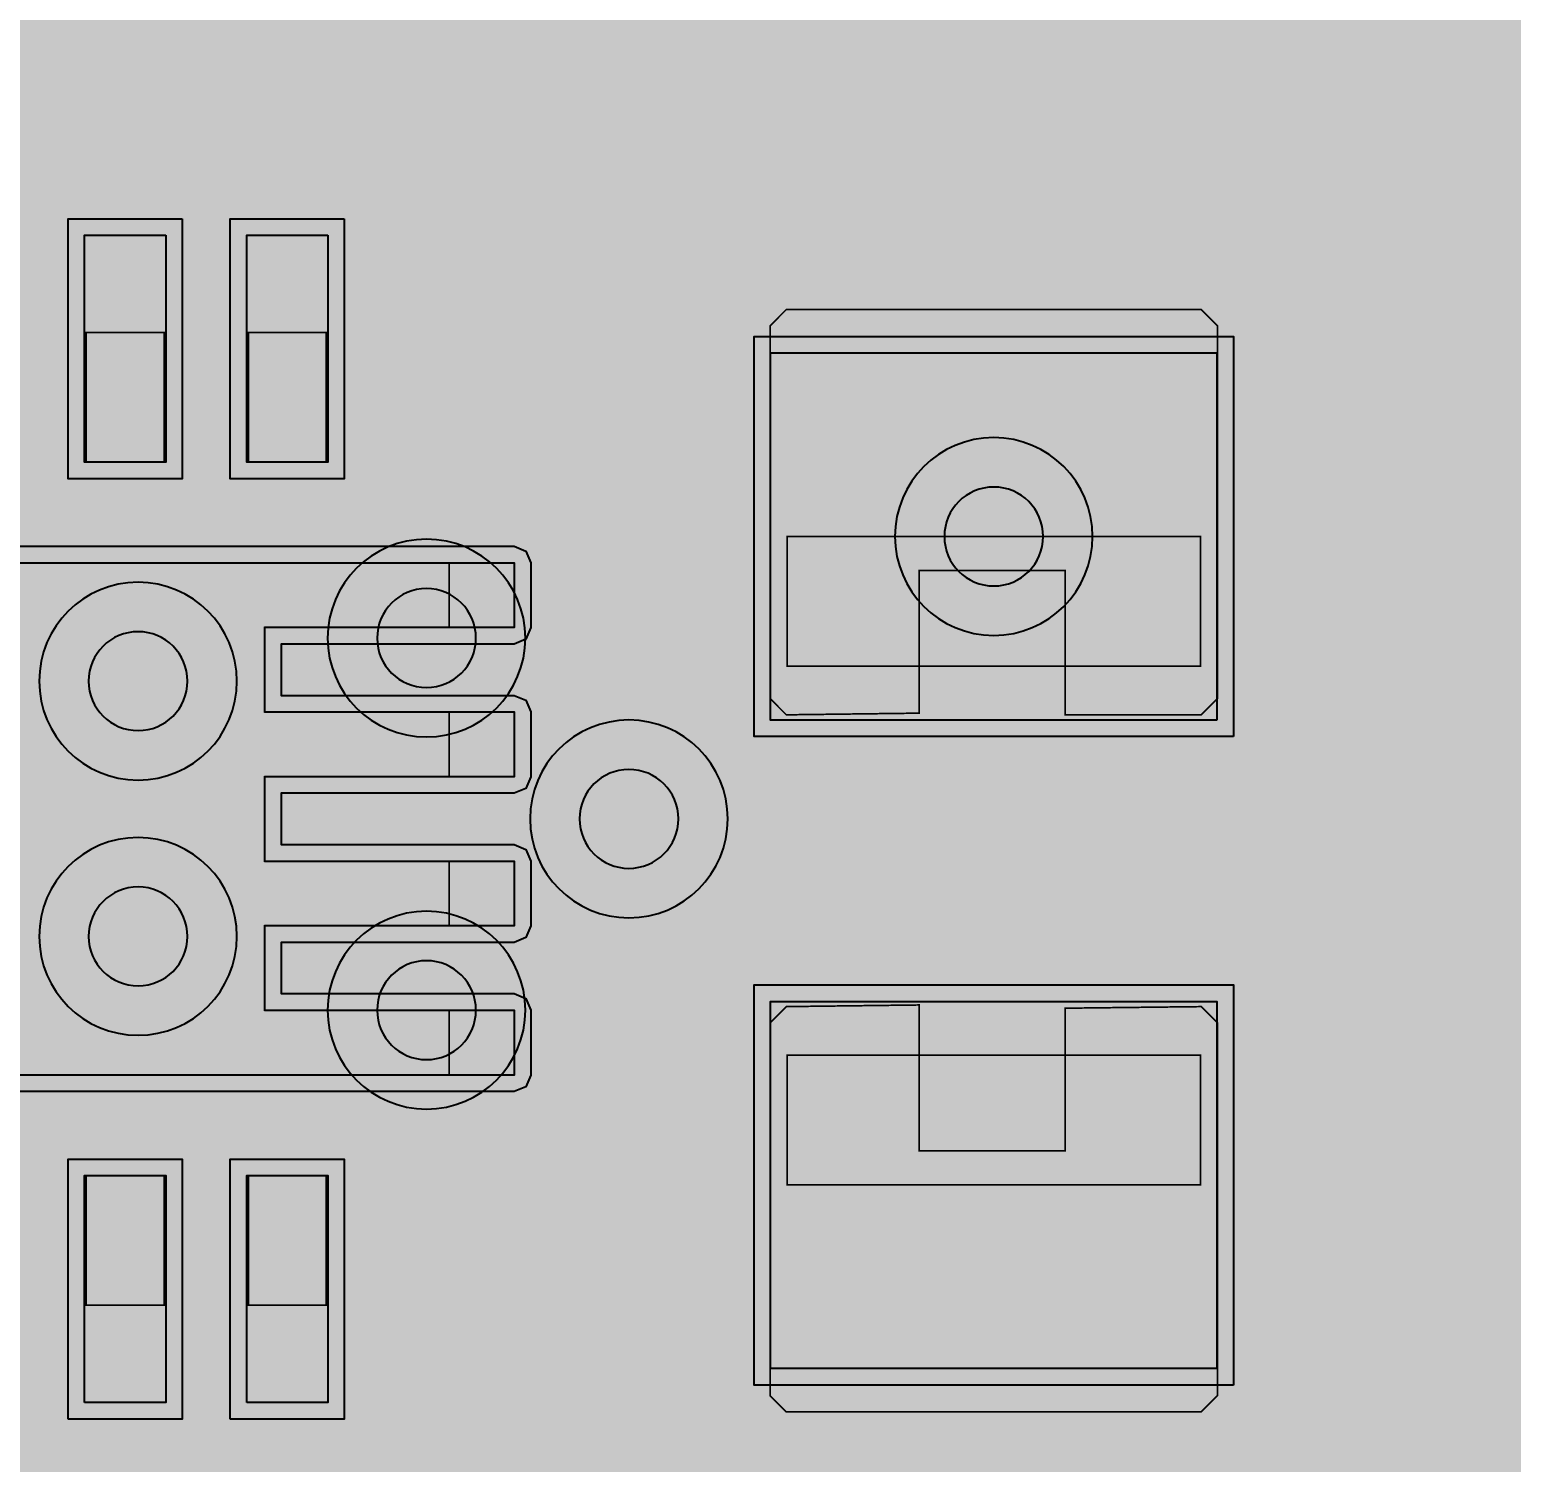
# Model space of a CAD drawing. Header units: millimetres. Extents: x 40 to 109, y -239.5 to -186.7.
# Drawn here: x 101.138 to 105.709, y -211.331 to -206.912 of the extents above; entities that cross this region are included whole.
import ezdxf

# ---------------------------------------------------------------- set-up
doc = ezdxf.new("R2010")
doc.units = ezdxf.units.MM
doc.header["$MEASUREMENT"] = 0
for name, color, linetype, true_color in [('Bottom-Layer', 7, 'Continuous', 0x0000ff), ('Component-Marking-Layer', 7, 'Continuous', 0x66ffcc), ('Component-Shape-Layer', 7, 'Continuous', 0x00cccc), ('Document-Layer', 7, 'Continuous', 0xffffff), ('Hole-Layer', 7, 'Continuous', 0x222222), ('Multi-Layer', 7, 'Continuous', 0xc0c0c0), ('Pin-Soldering-Layer', 7, 'Continuous', 0xcc9999), ('Top-Layer', 7, 'Continuous', 0xff0000), ('Top-Paste-Mask-Layer', 7, 'Continuous', 0x808080), ('Top-Silkscreen-Layer', 7, 'Continuous', 0xffcc00), ('Top-Solder-Mask-Layer', 7, 'Continuous', 0x800080)]:
    doc.layers.add(name, color=color, linetype=linetype, true_color=true_color)

msp = doc.modelspace()

# ---------------------------------------------------------------- hatches: boundary and pattern name
at = {"layer": 'Bottom-Layer'}
for points in [[(78.3696, -237.8943), (70.7287, -237.8943), (70.9732, -237.6804), (71.1322, -237.397), (71.1872, -237.0767), (71.1872, -236.4767), (71.0924, -236.061), (70.8265, -235.7276), (70.4423, -235.5426), (70.0159, -235.5426), (69.6317, -235.7276), (69.3659, -236.061), (69.271, -236.4767), (69.271, -237.0767), (69.3261, -237.397), (69.485, -237.6804), (69.7295, -237.8943), (42.6721, -237.8943), (42.1074, -237.82), (41.5812, -237.602), (41.1293, -237.2553), (40.7825, -236.8034), (40.5646, -236.2772), (40.4902, -235.7125), (40.4902, -195.0724), (40.5646, -194.5077), (40.7825, -193.9815), (41.1293, -193.5296), (41.5812, -193.1828), (42.1074, -192.9649), (42.6721, -192.8905), (106.2992, -192.8905), (106.8639, -192.9649), (107.3901, -193.1828), (107.842, -193.5296), (108.1888, -193.9815), (108.4067, -194.5077), (108.4811, -195.0724), (108.4811, -217.4266), (104.2734, -217.4266), (104.1363, -217.4538), (104.0201, -217.5315), (103.1894, -218.3622), (103.1117, -218.4784), (103.0845, -218.6154), (103.0845, -224.6154), (103.1117, -224.7525), (103.1894, -224.8687), (104.1264, -225.8057), (104.2426, -225.8833), (104.3796, -225.9106), (108.4576, -225.9106), (108.4811, -235.7125), (108.4067, -236.2772), (108.1888, -236.8034), (107.842, -237.2553), (107.3901, -237.602), (106.8639, -237.82), (106.2992, -237.8943), (79.3687, -237.8943), (79.6133, -237.6804), (79.7722, -237.397), (79.8273, -237.0767), (79.8273, -236.4767), (79.7324, -236.061), (79.4666, -235.7276), (79.0824, -235.5426), (78.656, -235.5426), (78.2718, -235.7276), (78.0059, -236.061), (77.911, -236.4767), (77.911, -237.0767), (77.9661, -237.397), (78.1251, -237.6804)], [(103.4489, -208.475), (103.5378, -208.8065), (103.7805, -209.0493), (104.1121, -209.1381), (104.4437, -209.0493), (104.6864, -208.8065), (104.7752, -208.475), (104.6864, -208.1434), (104.4437, -207.9007), (104.1121, -207.8118), (103.7805, -207.9007), (103.5378, -208.1434)]]:
    msp.add_hatch(color=256, dxfattribs=at).paths.add_polyline_path(points)
at = {"layer": 'Component-Marking-Layer'}
for points in [[(102.3725, -207.8459, 1), (102.4925, -207.8459, 1)], [(102.3725, -207.8459, 1), (102.4925, -207.8459, 1)], [(104.6897, -210.475, 1), (104.8096, -210.475, 1)], [(104.6897, -210.475, 1), (104.8096, -210.475, 1)]]:
    msp.add_hatch(color=256, dxfattribs=at).paths.add_polyline_path(points)
at = {"layer": 'Pin-Soldering-Layer'}
for points in [[(101.5525, -208.2459), (101.3125, -208.2459), (101.3125, -207.8459), (101.5525, -207.8459)], [(101.5525, -208.2459), (101.3125, -208.2459), (101.3125, -207.8459), (101.5525, -207.8459)], [(102.0526, -208.2459), (101.8126, -208.2459), (101.8126, -207.8459), (102.0526, -207.8459)], [(102.0526, -208.2459), (101.8126, -208.2459), (101.8126, -207.8459), (102.0526, -207.8459)], [(104.7496, -208.475), (103.4746, -208.475), (103.4746, -208.875), (104.7496, -208.875)], [(104.7496, -208.475), (103.4746, -208.475), (103.4746, -208.875), (104.7496, -208.875)], [(102.4325, -210.136), (102.4325, -209.936), (101.8625, -209.936), (101.8625, -209.676), (102.4325, -209.676), (102.4325, -209.476), (101.8625, -209.476), (101.8625, -209.216), (102.4325, -209.216), (102.4325, -209.016), (101.8625, -209.016), (101.8625, -208.756), (102.4325, -208.756), (102.4325, -208.556), (98.4325, -208.556), (98.4325, -208.756), (99.0025, -208.756), (99.0025, -209.016), (98.4325, -209.016), (98.4325, -209.216), (99.0025, -209.216), (99.0025, -209.476), (98.4325, -209.476), (98.4325, -209.676), (99.0025, -209.676), (99.0025, -209.936), (98.4325, -209.936), (98.4325, -210.136)], [(102.4325, -210.136), (102.4325, -209.936), (101.8625, -209.936), (101.8625, -209.676), (102.4325, -209.676), (102.4325, -209.476), (101.8625, -209.476), (101.8625, -209.216), (102.4325, -209.216), (102.4325, -209.016), (101.8625, -209.016), (101.8625, -208.756), (102.4325, -208.756), (102.4325, -208.556), (98.4325, -208.556), (98.4325, -208.756), (99.0025, -208.756), (99.0025, -209.016), (98.4325, -209.016), (98.4325, -209.216), (99.0025, -209.216), (99.0025, -209.476), (98.4325, -209.476), (98.4325, -209.676), (99.0025, -209.676), (99.0025, -209.936), (98.4325, -209.936), (98.4325, -210.136)], [(104.7496, -210.475), (103.4746, -210.475), (103.4746, -210.075), (104.7496, -210.075)], [(104.7496, -210.475), (103.4746, -210.475), (103.4746, -210.075), (104.7496, -210.075)], [(101.3125, -210.446), (101.5525, -210.446), (101.5525, -210.846), (101.3125, -210.846)], [(101.3125, -210.446), (101.5525, -210.446), (101.5525, -210.846), (101.3125, -210.846)], [(101.8126, -210.446), (102.0526, -210.446), (102.0526, -210.846), (101.8126, -210.846)], [(101.8126, -210.446), (102.0526, -210.446), (102.0526, -210.846), (101.8126, -210.846)]]:
    msp.add_hatch(color=256, dxfattribs=at).paths.add_polyline_path(points)
at = {"layer": 'Top-Layer'}
for points in [[(102.8956, -204.4144), (103.0747, -204.3664), (103.2058, -204.2353), (103.2537, -204.0562), (103.2537, -202.9237), (103.2058, -202.7446), (103.0747, -202.6135), (102.8956, -202.5655), (101.8176, -202.5655), (101.9688, -202.4144), (102.8956, -202.4144), (103.0747, -202.3664), (103.2058, -202.2353), (103.2537, -202.0562), (103.2537, -201.222), (105.3953, -203.3636), (105.3953, -206.9444), (105.2453, -206.7944), (105.0879, -206.6892), (104.9022, -206.6523), (102.691, -206.6523), (102.5054, -206.6892), (102.348, -206.7944), (101.9546, -207.1877), (101.8076, -207.1877), (101.744, -207.1934), (101.6825, -207.2103), (101.621, -207.1934), (101.5575, -207.1877), (101.4175, -207.1877), (101.4175, -206.9027), (101.7355, -206.5846), (102.6624, -206.5846), (102.8414, -206.5366), (102.9725, -206.4055), (103.0205, -206.2265), (103.0205, -204.8494), (102.926, -204.607), (102.6922, -204.4925), (102.6922, -204.4144)], [(101.5575, -207.5459), (101.5575, -208.2459), (101.3075, -208.2459), (101.3075, -207.5459)], [(102.0576, -207.5459), (102.0576, -208.2459), (101.8076, -208.2459), (101.8076, -207.5459)], [(102.9906, -210.136), (102.9906, -209.936), (102.9845, -209.8698), (102.9662, -209.806), (102.9845, -209.7421), (102.9906, -209.676), (102.9906, -209.476), (102.9845, -209.4098), (102.9662, -209.346), (102.9845, -209.2821), (102.9906, -209.216), (102.9906, -209.016), (102.9845, -208.9499), (102.9662, -208.886), (102.9845, -208.8221), (102.9906, -208.756), (102.9906, -208.556), (102.9426, -208.3769), (102.8116, -208.2458), (102.6325, -208.1979), (102.4157, -208.1979), (102.4157, -208.0988), (102.892, -207.6226), (103.2082, -207.6226), (103.1031, -207.7488), (103.0654, -207.9087), (103.0654, -209.0412), (103.1134, -209.2203), (103.2445, -209.3514), (103.4236, -209.3994), (104.8006, -209.3994), (104.9365, -209.3726), (105.0521, -209.2962), (105.0521, -209.6537), (104.9365, -209.5773), (104.8006, -209.5505), (103.4236, -209.5505), (103.2445, -209.5985), (103.1134, -209.7296), (103.0654, -209.9087), (103.0654, -210.3109), (102.945, -210.3109), (102.979, -210.2264)], [(104.8006, -209.0412), (103.4236, -209.0412), (103.4236, -207.9087), (104.8006, -207.9087)], [(102.6325, -210.136), (98.2325, -210.136), (98.2325, -209.936), (99.0025, -209.936), (99.0025, -209.676), (98.2325, -209.676), (98.2325, -209.476), (99.0025, -209.476), (99.0025, -209.216), (98.2325, -209.216), (98.2325, -209.016), (99.0025, -209.016), (99.0025, -208.756), (98.2325, -208.756), (98.2325, -208.556), (102.6325, -208.556), (102.6325, -208.756), (101.8625, -208.756), (101.8625, -209.016), (102.6325, -209.016), (102.6325, -209.216), (101.8625, -209.216), (101.8625, -209.476), (102.6325, -209.476), (102.6325, -209.676), (101.8625, -209.676), (101.8625, -209.936), (102.6325, -209.936)], [(104.8006, -211.0412), (103.4236, -211.0412), (103.4236, -209.9087), (104.8006, -209.9087)], [(101.3075, -211.1461), (101.3075, -210.4461), (101.5575, -210.4461), (101.5575, -211.1461)], [(101.8076, -211.1461), (101.8076, -210.4461), (102.0576, -210.4461), (102.0576, -211.1461)]]:
    msp.add_hatch(color=256, dxfattribs=at).paths.add_polyline_path(points)
at = {"layer": 'Top-Paste-Mask-Layer'}
for points in [[(101.5575, -207.5459), (101.5575, -208.2459), (101.3075, -208.2459), (101.3075, -207.5459)], [(102.0576, -207.5459), (102.0576, -208.2459), (101.8076, -208.2459), (101.8076, -207.5459)], [(104.7521, -209.025), (104.3321, -209.0249), (104.3321, -208.58), (103.8821, -208.58), (103.8821, -209.0199), (103.4721, -209.025), (103.4221, -208.975), (103.4221, -207.825), (103.4721, -207.775), (104.7521, -207.775), (104.8021, -207.825), (104.8021, -208.975)], [(104.7521, -209.025), (104.3321, -209.0249), (104.3321, -208.58), (103.8821, -208.58), (103.8821, -209.0199), (103.4721, -209.025), (103.4221, -208.975), (103.4221, -207.825), (103.4721, -207.775), (104.7521, -207.775), (104.8021, -207.825), (104.8021, -208.975)], [(102.6325, -210.136), (98.2325, -210.136), (98.2325, -209.936), (99.0025, -209.936), (99.0025, -209.676), (98.2325, -209.676), (98.2325, -209.476), (99.0025, -209.476), (99.0025, -209.216), (98.2325, -209.216), (98.2325, -209.016), (99.0025, -209.016), (99.0025, -208.756), (98.2325, -208.756), (98.2325, -208.556), (102.6325, -208.556), (102.6325, -208.756), (101.8625, -208.756), (101.8625, -209.016), (102.6325, -209.016), (102.6325, -209.216), (101.8625, -209.216), (101.8625, -209.476), (102.6325, -209.476), (102.6325, -209.676), (101.8625, -209.676), (101.8625, -209.936), (102.6325, -209.936)], [(104.7521, -211.175), (103.4721, -211.175), (103.4221, -211.125), (103.4221, -209.975), (103.4721, -209.925), (103.8821, -209.9199), (103.8821, -210.37), (104.3321, -210.37), (104.3321, -209.9299), (104.7521, -209.925), (104.8021, -209.975), (104.8021, -211.125)], [(104.7521, -211.175), (103.4721, -211.175), (103.4221, -211.125), (103.4221, -209.975), (103.4721, -209.925), (103.8821, -209.9199), (103.8821, -210.37), (104.3321, -210.37), (104.3321, -209.9299), (104.7521, -209.925), (104.8021, -209.975), (104.8021, -211.125)], [(101.3075, -211.1461), (101.3075, -210.4461), (101.5575, -210.4461), (101.5575, -211.1461)], [(101.8076, -211.1461), (101.8076, -210.4461), (102.0576, -210.4461), (102.0576, -211.1461)]]:
    msp.add_hatch(color=256, dxfattribs=at).paths.add_polyline_path(points)
at = {"layer": 'Top-Solder-Mask-Layer'}
for points in [[(101.6085, -207.4949), (101.6085, -208.2969), (101.2565, -208.2969), (101.2565, -207.4949)], [(102.1086, -207.4949), (102.1086, -208.2969), (101.7566, -208.2969), (101.7566, -207.4949)], [(104.8514, -209.092), (103.3728, -209.092), (103.3728, -207.8579), (104.8514, -207.8579)], [(102.6835, -209.936), (102.6835, -210.136), (102.6685, -210.172), (102.6325, -210.187), (98.2325, -210.187), (98.1964, -210.172), (98.1815, -210.136), (98.1815, -209.936), (98.1964, -209.8999), (98.2325, -209.885), (98.9515, -209.885), (98.9515, -209.727), (98.2325, -209.727), (98.1964, -209.712), (98.1815, -209.676), (98.1815, -209.476), (98.1964, -209.4399), (98.2325, -209.425), (98.9515, -209.425), (98.9515, -209.267), (98.2325, -209.267), (98.1964, -209.2521), (98.1815, -209.216), (98.1815, -209.016), (98.1964, -208.9799), (98.2325, -208.965), (98.9515, -208.965), (98.9515, -208.807), (98.2325, -208.807), (98.1964, -208.7921), (98.1815, -208.756), (98.1815, -208.556), (98.1964, -208.5199), (98.2325, -208.505), (102.6325, -208.505), (102.6685, -208.5199), (102.6835, -208.556), (102.6835, -208.756), (102.6685, -208.7921), (102.6325, -208.807), (101.9135, -208.807), (101.9135, -208.965), (102.6325, -208.965), (102.6685, -208.9799), (102.6835, -209.016), (102.6835, -209.216), (102.6685, -209.2521), (102.6325, -209.267), (101.9135, -209.267), (101.9135, -209.425), (102.6325, -209.425), (102.6685, -209.4399), (102.6835, -209.476), (102.6835, -209.676), (102.6685, -209.712), (102.6325, -209.727), (101.9135, -209.727), (101.9135, -209.885), (102.6325, -209.885), (102.6685, -209.8999)], [(104.8514, -211.092), (103.3728, -211.092), (103.3728, -209.8579), (104.8514, -209.8579)], [(101.2565, -211.1971), (101.2565, -210.395), (101.6085, -210.395), (101.6085, -211.1971)], [(101.7566, -211.1971), (101.7566, -210.395), (102.1086, -210.395), (102.1086, -211.1971)]]:
    msp.add_hatch(color=256, dxfattribs=at).paths.add_polyline_path(points)

# ---------------------------------------------------------------- linework, layer by layer
at = {"layer": 'Bottom-Layer', "const_width": 0.0508}
msp.add_lwpolyline([(103.4489, -208.475), (103.5378, -208.8065), (103.7805, -209.0493), (104.1121, -209.1381), (104.4437, -209.0493), (104.6864, -208.8065), (104.7752, -208.475), (104.6864, -208.1434), (104.4437, -207.9007), (104.1121, -207.8118), (103.7805, -207.9007), (103.5378, -208.1434)], close=True, dxfattribs=at)
at = {"layer": 'Component-Marking-Layer', "const_width": 0.129}
msp.add_lwpolyline([(102.3725, -207.8459, 1), (102.4925, -207.8459), (102.4925, -207.8459, 1), (102.3725, -207.8459)], format="xyb", dxfattribs=at)
msp.add_lwpolyline([(102.3725, -207.8459, 1), (102.4925, -207.8459), (102.4925, -207.8459, 1), (102.3725, -207.8459)], format="xyb", dxfattribs=at)
msp.add_lwpolyline([(104.6897, -210.475, 1), (104.8096, -210.475, 1)], format="xyb", close=True, dxfattribs=at)
msp.add_lwpolyline([(104.6897, -210.475, 1), (104.8096, -210.475, 1)], format="xyb", close=True, dxfattribs=at)
at = {"layer": 'Component-Shape-Layer', "const_width": 0.0508}
for points in [[(102.4325, -207.846), (102.4325, -210.846), (98.4325, -210.846), (98.4325, -207.846)], [(102.4325, -207.846), (102.4325, -210.846), (98.4325, -210.846), (98.4325, -207.846)], [(104.7496, -210.475), (103.4746, -210.475), (103.4746, -208.475), (104.7496, -208.475)], [(104.7496, -210.475), (103.4746, -210.475), (103.4746, -208.475), (104.7496, -208.475)]]:
    msp.add_lwpolyline(points, close=True, dxfattribs=at)
at = {"layer": 'Document-Layer', "const_width": 0.254}
msp.add_lwpolyline([(101.8295, -207.695, 1), (102.0835, -207.695, 1)], format="xyb", close=True, dxfattribs=at)
msp.add_lwpolyline([(101.8295, -207.695, 1), (102.0835, -207.695, 1)], format="xyb", close=True, dxfattribs=at)
at = {"layer": 'Hole-Layer'}
for points in [[(103.9596, -208.475, 1), (104.2646, -208.475, 1)], [(102.2097, -208.7884, 1), (102.5147, -208.7884, 1)], [(101.3198, -208.9211, 1), (101.6248, -208.9211, 1)], [(102.8341, -209.346, 1), (103.1391, -209.346, 1)], [(101.3198, -209.7085, 1), (101.6248, -209.7085, 1)], [(102.2097, -209.936, 1), (102.5147, -209.936, 1)]]:
    msp.add_lwpolyline(points, format="xyb", close=True, dxfattribs=at)
at = {"layer": 'Multi-Layer'}
for points in [[(103.8071, -208.475, 1), (104.4171, -208.475), (104.4171, -208.475, 1), (103.8071, -208.475)], [(102.0572, -208.7884, 1), (102.6672, -208.7884), (102.6672, -208.7884, 1), (102.0572, -208.7884)], [(101.1673, -208.9211, 1), (101.7773, -208.9211), (101.7773, -208.9211, 1), (101.1673, -208.9211)], [(102.6816, -209.346, 1), (103.2916, -209.346), (103.2916, -209.346, 1), (102.6816, -209.346)], [(101.1673, -209.7085, 1), (101.7773, -209.7085), (101.7773, -209.7085, 1), (101.1673, -209.7085)], [(102.0572, -209.936, 1), (102.6672, -209.936), (102.6672, -209.936, 1), (102.0572, -209.936)]]:
    msp.add_lwpolyline(points, format="xyb", dxfattribs=at)
at = {"layer": 'Pin-Soldering-Layer', "const_width": 0.00508}
for points in [[(101.5525, -208.2459), (101.3125, -208.2459), (101.3125, -207.8459), (101.5525, -207.8459)], [(101.5525, -208.2459), (101.3125, -208.2459), (101.3125, -207.8459), (101.5525, -207.8459)], [(102.0526, -208.2459), (101.8126, -208.2459), (101.8126, -207.8459), (102.0526, -207.8459)], [(102.0526, -208.2459), (101.8126, -208.2459), (101.8126, -207.8459), (102.0526, -207.8459)], [(104.7496, -208.475), (103.4746, -208.475), (103.4746, -208.875), (104.7496, -208.875)], [(104.7496, -208.475), (103.4746, -208.475), (103.4746, -208.875), (104.7496, -208.875)], [(104.7496, -210.475), (103.4746, -210.475), (103.4746, -210.075), (104.7496, -210.075)], [(104.7496, -210.475), (103.4746, -210.475), (103.4746, -210.075), (104.7496, -210.075)], [(101.3125, -210.446), (101.5525, -210.446), (101.5525, -210.846), (101.3125, -210.846)], [(101.3125, -210.446), (101.5525, -210.446), (101.5525, -210.846), (101.3125, -210.846)], [(101.8126, -210.446), (102.0526, -210.446), (102.0526, -210.846), (101.8126, -210.846)], [(101.8126, -210.446), (102.0526, -210.446), (102.0526, -210.846), (101.8126, -210.846)]]:
    msp.add_lwpolyline(points, close=True, dxfattribs=at)
msp.add_lwpolyline([(98.4325, -210.136), (102.4325, -210.136), (102.4325, -209.936), (101.8625, -209.936), (101.8625, -209.676), (102.4325, -209.676), (102.4325, -209.476), (101.8625, -209.476), (101.8625, -209.216), (102.4325, -209.216), (102.4325, -209.016), (101.8625, -209.016), (101.8625, -208.756), (102.4325, -208.756), (102.4325, -208.556), (98.4325, -208.556)], dxfattribs=at)
msp.add_lwpolyline([(98.4325, -210.136), (102.4325, -210.136), (102.4325, -209.936), (101.8625, -209.936), (101.8625, -209.676), (102.4325, -209.676), (102.4325, -209.476), (101.8625, -209.476), (101.8625, -209.216), (102.4325, -209.216), (102.4325, -209.016), (101.8625, -209.016), (101.8625, -208.756), (102.4325, -208.756), (102.4325, -208.556), (98.4325, -208.556)], dxfattribs=at)
at = {"layer": 'Top-Layer'}
for points, const_width in [([(105.3953, -203.3636), (105.3953, -206.9444), (105.2453, -206.7944)], 0.0508), ([(102.348, -206.7944), (101.9546, -207.1877), (101.8076, -207.1877), (101.744, -207.1934), (101.6825, -207.2103), (101.621, -207.1934), (101.5575, -207.1877), (101.4175, -207.1877), (101.4175, -206.9027), (101.7355, -206.5846)], 0.0508), ([(101.9326, -207.8959), (102.691, -207.1374)], 0.254), ([(102.691, -207.1374), (104.9022, -207.1374)], 0.254), ([(104.9022, -207.1374), (105.5372, -207.7724)], 0.254), ([(105.5372, -207.7724), (105.5372, -211.0744)], 0.254), ([(101.4325, -207.8959), (101.4325, -208.8812)], 0.254), ([(101.4325, -208.8812), (101.4723, -208.9211)], 0.254), ([(101.8599, -209.346), (102.889, -209.346)], 0.0508), ([(104.1121, -210.475), (103.791, -210.7961)], 0.254), ([(100.9323, -210.7961), (101.4325, -210.7961)], 0.254), ([(103.791, -210.7961), (101.9326, -210.7961)], 0.254), ([(105.5372, -211.0744), (104.8496, -211.762)], 0.254)]:
    msp.add_lwpolyline(points, dxfattribs=dict(at, const_width=const_width))
for points in [[(101.5575, -207.5459), (101.5575, -208.2459), (101.3075, -208.2459), (101.3075, -207.5459)], [(102.0576, -207.5459), (102.0576, -208.2459), (101.8076, -208.2459), (101.8076, -207.5459)], [(104.8006, -209.0412), (103.4236, -209.0412), (103.4236, -207.9087), (104.8006, -207.9087)], [(104.8006, -211.0412), (103.4236, -211.0412), (103.4236, -209.9087), (104.8006, -209.9087)], [(101.3075, -211.1461), (101.3075, -210.4461), (101.5575, -210.4461), (101.5575, -211.1461)], [(101.8076, -211.1461), (101.8076, -210.4461), (102.0576, -210.4461), (102.0576, -211.1461)]]:
    msp.add_lwpolyline(points, close=True, dxfattribs=at)
at = {"layer": 'Top-Layer', "const_width": 0.0508}
msp.add_lwpolyline([(102.9906, -210.136), (102.9906, -209.936), (102.9845, -209.8698), (102.9662, -209.806), (102.9845, -209.7421), (102.9906, -209.676), (102.9906, -209.476), (102.9845, -209.4098), (102.9662, -209.346), (102.9845, -209.2821), (102.9906, -209.216), (102.9906, -209.016), (102.9845, -208.9499), (102.9662, -208.886), (102.9845, -208.8221), (102.9906, -208.756), (102.9906, -208.556), (102.9426, -208.3769), (102.8116, -208.2458), (102.6325, -208.1979), (102.4157, -208.1979), (102.4157, -208.0988), (102.892, -207.6226), (103.2082, -207.6226), (103.1031, -207.7488), (103.0654, -207.9087), (103.0654, -209.0412), (103.1134, -209.2203), (103.2445, -209.3514), (103.4236, -209.3994), (104.8006, -209.3994), (104.9365, -209.3726), (105.0521, -209.2962), (105.0521, -209.6537), (104.9365, -209.5773), (104.8006, -209.5505), (103.4236, -209.5505), (103.2445, -209.5985), (103.1134, -209.7296), (103.0654, -209.9087), (103.0654, -210.3109), (102.945, -210.3109), (102.979, -210.2264)], close=True, dxfattribs=at)
at = {"layer": 'Top-Layer'}
msp.add_lwpolyline([(98.2325, -208.556), (102.6325, -208.556), (102.6325, -208.756), (101.8625, -208.756), (101.8625, -209.016), (102.6325, -209.016), (102.6325, -209.216), (101.8625, -209.216), (101.8625, -209.476), (102.6325, -209.476), (102.6325, -209.676), (101.8625, -209.676), (101.8625, -209.936), (102.6325, -209.936), (102.6325, -210.136), (98.2325, -210.136)], dxfattribs=at)
at = {"layer": 'Top-Paste-Mask-Layer'}
for points in [[(101.5575, -207.5459), (101.5575, -208.2459), (101.3075, -208.2459), (101.3075, -207.5459)], [(102.0576, -207.5459), (102.0576, -208.2459), (101.8076, -208.2459), (101.8076, -207.5459)], [(101.3075, -211.1461), (101.3075, -210.4461), (101.5575, -210.4461), (101.5575, -211.1461)], [(101.8076, -211.1461), (101.8076, -210.4461), (102.0576, -210.4461), (102.0576, -211.1461)]]:
    msp.add_lwpolyline(points, close=True, dxfattribs=at)
at = {"layer": 'Top-Paste-Mask-Layer', "const_width": 0.00508}
for points in [[(104.7521, -209.025), (104.3321, -209.0249), (104.3321, -208.58), (103.8821, -208.58), (103.8821, -209.0199), (103.4721, -209.025), (103.4221, -208.975), (103.4221, -207.825), (103.4721, -207.775), (104.7521, -207.775), (104.8021, -207.825), (104.8021, -208.975)], [(104.7521, -209.025), (104.3321, -209.0249), (104.3321, -208.58), (103.8821, -208.58), (103.8821, -209.0199), (103.4721, -209.025), (103.4221, -208.975), (103.4221, -207.825), (103.4721, -207.775), (104.7521, -207.775), (104.8021, -207.825), (104.8021, -208.975)], [(104.7521, -211.175), (103.4721, -211.175), (103.4221, -211.125), (103.4221, -209.975), (103.4721, -209.925), (103.8821, -209.9199), (103.8821, -210.37), (104.3321, -210.37), (104.3321, -209.9299), (104.7521, -209.925), (104.8021, -209.975), (104.8021, -211.125)], [(104.7521, -211.175), (103.4721, -211.175), (103.4221, -211.125), (103.4221, -209.975), (103.4721, -209.925), (103.8821, -209.9199), (103.8821, -210.37), (104.3321, -210.37), (104.3321, -209.9299), (104.7521, -209.925), (104.8021, -209.975), (104.8021, -211.125)]]:
    msp.add_lwpolyline(points, close=True, dxfattribs=at)
at = {"layer": 'Top-Paste-Mask-Layer'}
msp.add_lwpolyline([(98.2325, -208.556), (102.6325, -208.556), (102.6325, -208.756), (101.8625, -208.756), (101.8625, -209.016), (102.6325, -209.016), (102.6325, -209.216), (101.8625, -209.216), (101.8625, -209.476), (102.6325, -209.476), (102.6325, -209.676), (101.8625, -209.676), (101.8625, -209.936), (102.6325, -209.936), (102.6325, -210.136), (98.2325, -210.136)], dxfattribs=at)
at = {"layer": 'Top-Silkscreen-Layer', "const_width": 0.25}
msp.add_lwpolyline([(102.3832, -207.3699, 0.995), (102.3819, -207.1199, 0.995), (102.3807, -207.3699)], format="xyb", dxfattribs=at)
msp.add_lwpolyline([(102.3832, -207.3699, 0.995), (102.3819, -207.1199, 0.995), (102.3807, -207.3699)], format="xyb", dxfattribs=at)
at = {"layer": 'Top-Silkscreen-Layer'}
for points, const_width in [([(102.3625, -207.746), (102.5325, -207.746)], 0.2), ([(102.3625, -207.746), (102.5325, -207.746)], 0.2), ([(102.5325, -207.746), (102.5325, -208.246)], 0.2), ([(102.5325, -207.746), (102.5325, -208.246)], 0.2), ([(105.0292, -207.7138), (103.195, -207.7138)], 0.1524), ([(103.195, -207.7138), (103.195, -208.9988)], 0.1524), ([(105.0292, -207.7138), (103.195, -207.7138)], 0.1524), ([(103.195, -207.7138), (103.195, -208.9988)], 0.1524), ([(105.0292, -208.9988), (105.0292, -207.7138)], 0.1524), ([(105.0292, -208.9988), (105.0292, -207.7138)], 0.1524), ([(103.195, -211.2361), (103.195, -209.9512)], 0.1524), ([(103.195, -211.2361), (103.195, -209.9512)], 0.1524), ([(105.0292, -209.9512), (105.0292, -211.2361)], 0.1524), ([(105.0292, -209.9512), (105.0292, -211.2361)], 0.1524), ([(102.5325, -210.446), (102.5325, -210.946)], 0.2), ([(102.5325, -210.446), (102.5325, -210.946)], 0.2), ([(102.5325, -210.946), (102.3625, -210.946)], 0.2), ([(102.5325, -210.946), (102.3625, -210.946)], 0.2), ([(105.0292, -211.2361), (103.195, -211.2361)], 0.1524), ([(105.0292, -211.2361), (103.195, -211.2361)], 0.1524)]:
    msp.add_lwpolyline(points, dxfattribs=dict(at, const_width=const_width))
at = {"layer": 'Top-Solder-Mask-Layer'}
for points in [[(101.6085, -207.4949), (101.6085, -208.2969), (101.2565, -208.2969), (101.2565, -207.4949)], [(102.1086, -207.4949), (102.1086, -208.2969), (101.7566, -208.2969), (101.7566, -207.4949)], [(104.8514, -209.092), (103.3728, -209.092), (103.3728, -207.8579), (104.8514, -207.8579)], [(104.8514, -211.092), (103.3728, -211.092), (103.3728, -209.8579), (104.8514, -209.8579)], [(101.2565, -211.1971), (101.2565, -210.395), (101.6085, -210.395), (101.6085, -211.1971)], [(101.7566, -211.1971), (101.7566, -210.395), (102.1086, -210.395), (102.1086, -211.1971)]]:
    msp.add_lwpolyline(points, close=True, dxfattribs=at)
msp.add_lwpolyline([(98.2325, -208.505), (102.6325, -208.505), (102.6685, -208.5199), (102.6835, -208.556), (102.6835, -208.756), (102.6685, -208.7921), (102.6325, -208.807), (101.9135, -208.807), (101.9135, -208.965), (102.6325, -208.965), (102.6685, -208.9799), (102.6835, -209.016), (102.6835, -209.216), (102.6685, -209.2521), (102.6325, -209.267), (101.9135, -209.267), (101.9135, -209.425), (102.6325, -209.425), (102.6685, -209.4399), (102.6835, -209.476), (102.6835, -209.676), (102.6685, -209.712), (102.6325, -209.727), (101.9135, -209.727), (101.9135, -209.885), (102.6325, -209.885), (102.6685, -209.8999), (102.6835, -209.936), (102.6835, -210.136), (102.6685, -210.172), (102.6325, -210.187), (98.2325, -210.187)], dxfattribs=at)

doc.saveas('drawing.dxf')
